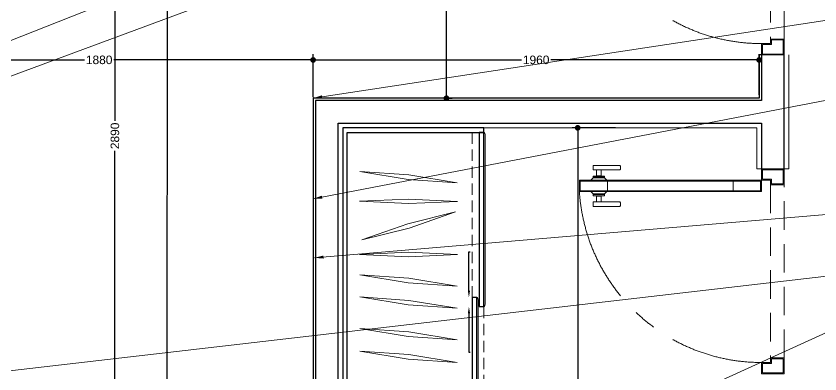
# Model space of a CAD drawing. Header units: inches. Extents: x -12478 to 399182, y -16583 to 525552.
# Drawn here: x 52217 to 55749, y -7864 to -6294 of the extents above; entities that cross this region are included whole.
import ezdxf
from ezdxf import colors
from ezdxf.entities.mleader import LeaderData, LeaderLine
from ezdxf.math import Vec2, Vec3

# ---------------------------------------------------------------- set-up
doc = ezdxf.new("R2010")
doc.units = ezdxf.units.IN
doc.header["$LTSCALE"] = 1000
doc.header["$MEASUREMENT"] = 0
for name, pattern in [('ACAD_ISO04W100', [30, 24, -3, 0, -3]), ('CENTER', [2, 1.25, -0.25, 0.25, -0.25]), ('HIDDEN', [0.375, 0.25, -0.125]), ('HIDDEN2', [0.1875, 0.125, -0.0625])]:
    doc.linetypes.add(name, pattern=pattern)
for name, color, linetype in [('8', 8, 'Continuous'), ('A-WALL', 7, 'Continuous'), ('Layer1', 1, 'Continuous'), ('WOOD 01', 34, 'Continuous')]:
    doc.layers.add(name, color=color, linetype=linetype)
for name, color, linetype, lineweight in [('A-DOOR', 134, 'Continuous', 18), ('A-WALL-TILE', 8, 'Continuous', 9), ('Built-in', 253, 'HIDDEN', 0), ('CQ Furniture', 190, 'Continuous', 0), ('Glass-Mirror', 4, 'Continuous', 0), ('ID-NOTES', 3, 'Continuous', 0), ('WOOD-HID', 8, 'HIDDEN', 18)]:
    doc.layers.add(name, color=color, linetype=linetype, lineweight=lineweight)
doc.styles.get("Standard").update_dxf_attribs({"font": 'arial.ttf'})
doc.styles.add('ZZ-Dim All', font='romans.shx', dxfattribs={"width": 0.8})
doc.dimstyles.new('chester 25', dxfattribs={"dimscale": 0.25, "dimtxt": 150, "dimasz": 100, "dimexe": 100, "dimexo": 20, "dimgap": 40, "dimtad": 0, "dimdec": 0, "dimzin": 0, "dimdsep": 46, "dimtxsty": 'Standard', "dimblk": 'DOT', "dimcen": 100, "dimclrd": 1, "dimclre": 1, "dimclrt": 3, "dimadec": 0, "dimazin": 0, "dimtfac": 1, "dimtdec": 0, "dimtofl": 0, "dimtmove": 0, "dimatfit": 3, "dimfxl": 1, "dimtolj": 1, "dimtzin": 0, "dimlwd": -1, "dimarcsym": 0})
doc.dimstyles.new('DIM 0200', dxfattribs={"dimscale": 200, "dimtxt": 1, "dimasz": 0.8, "dimexe": 0.5, "dimexo": 1, "dimgap": 0.4, "dimtad": 1, "dimdec": 0, "dimrnd": 10, "dimdsep": 46, "dimtxsty": 'ZZ-Dim All', "dimblk1": 'ARCHTICK', "dimblk2": 'ARCHTICK', "dimsah": 1, "dimcen": 1, "dimdle": 0.5, "dimclrd": 256, "dimclre": 256, "dimclrt": 256, "dimadec": 0, "dimazin": 2, "dimtfac": 1, "dimtdec": 0, "dimtix": 1, "dimtmove": 2, "dimatfit": 2, "dimfxl": 1, "dimfxlon": 1, "dimtolj": 1, "dimtzin": 0, "dimlwd": -1, "dimlwe": -1, "dimarcsym": 0})

# ---------------------------------------------------------------- blocks, each defined once
blk = doc.blocks.new('*U120')
for p, q in [((350, 1000), (350, 200)), ((400, 1000), (350, 1000)), ((350, 1000), (400, 1000)), ((354, 996), (354, 204)), ((354, 996), (396, 996)), ((396, 204), (396, 996)), ((400, 200), (400, 1000)), ((400, 1000), (400, 1000)), ((354, 876), (396, 876)), ((350, 200), (400, 200))]:
    blk.add_line(p, q)
at = {"color": 253, "linetype": 'HIDDEN2'}
for p, q in [((380, 160), (-380, 160)), ((-380, 100), (380, 100))]:
    blk.add_line(p, q, dxfattribs=at)
at = {"flags": 128}
for points in [[(396, 876), (354, 876), (354, 996), (396, 996)], [(396, 204), (354, 204), (354, 324), (396, 324)]]:
    blk.add_lwpolyline(points, close=True, dxfattribs=at)
for points in [[(305, 936), (305, 824, -0.414214), (301, 820), (289, 820, -0.414214), (285, 824), (285, 936, -0.414214), (289, 940), (301, 940, -0.414214)], [(445, 936), (445, 824, 0.414214), (449, 820), (461, 820, 0.414214), (465, 824), (465, 936, 0.414214), (461, 940), (449, 940, 0.414214)]]:
    blk.add_lwpolyline(points, format="xyb", close=True)
for points in [[(330.7, 925), (305, 925), (305, 905), (330.7, 905)], [(337, 940), (332, 940), (332, 890), (337, 890)], [(350, 950), (350, 880), (340, 890), (340, 940)], [(400, 950), (400, 880), (410, 890), (410, 940)], [(413, 940), (418, 940), (418, 890), (413, 890)], [(419.3, 925), (445, 925), (445, 905), (419.3, 905)], [(-450, 200), (-400, 200), (-400, 160), (-380, 160), (-380, 100), (-450, 100)], [(-446, 196), (-404, 196), (-404, 156), (-384, 156), (-384, 104), (-446, 104)], [(450, 200), (400, 200), (400, 160), (380, 160), (380, 100), (450, 100)], [(446, 196), (404, 196), (404, 156), (384, 156), (384, 104), (446, 104)]]:
    blk.add_lwpolyline(points, close=True)
at = {"linetype": 'CENTER', "ltscale": 0.4}
blk.add_arc((402.3, 199.4), 802.3, 93.7386, 179.9566, dxfattribs=at)
blk = doc.blocks.new('_Dot')
at = {"color": 0, "linetype": 'ByBlock', "lineweight": -2}
blk.add_line((-0.5, 0), (-1, 0), dxfattribs=at)
at = {"color": 0, "linetype": 'ByBlock', "const_width": 0.5}
blk.add_lwpolyline([(-0.25, 0, 1), (0.25, 0, 1)], format="xyb", close=True, dxfattribs=at)
blk = doc.blocks.new('*D583')
at = {"layer": '8', "color": 1, "lineweight": -2, "transparency": 16777216}
for p, q in [((54102.6, -5374.4), (54082.6, -5374.4)), ((54111.7, -6654), (54132.6, -6654))]:
    blk.add_line(p, q, dxfattribs=at)
at = {"layer": '8', "color": 1, "transparency": 16777216}
for p, q in [((54107.6, -5399.4), (54107.6, -5950.1)), ((54107.6, -6629), (54107.6, -6078.4))]:
    blk.add_line(p, q, dxfattribs=at)
at = {"layer": 'Defpoints', "color": 0, "transparency": 16777216}
for p in [(54107.6, -5374.4, 0), (54107.6, -5374.4), (54106.7, -6654, 0)]:
    blk.add_point(p, dxfattribs=at)
at = {"layer": '8', "color": 1, "transparency": 16777216, "xscale": 25, "yscale": 25, "zscale": 25}
for p, rotation in [((54107.6, -5374.4), 90), ((54107.6, -6654), 270)]:
    blk.add_blockref('_Dot', p, dxfattribs=dict(at, rotation=rotation))
at = {"layer": '8', "color": 3, "transparency": 16777216, "insert": (54107.6, -6014.2), "char_height": 37.5, "attachment_point": 5, "rotation": 90}
blk.add_mtext('\\A1;1280', dxfattribs=at)
blk = doc.blocks.new('*D584')
at = {"layer": '8', "color": 1, "lineweight": -2, "transparency": 16777216}
for p, q in [((51641.7, -6481), (51641.7, -6461)), ((53521.7, -6481), (53521.7, -6461))]:
    blk.add_line(p, q, dxfattribs=at)
at = {"layer": '8', "color": 1, "transparency": 16777216}
for p, q in [((51666.7, -6486), (52517.5, -6486)), ((53496.7, -6486), (52645.9, -6486))]:
    blk.add_line(p, q, dxfattribs=at)
at = {"layer": 'Defpoints', "color": 0, "transparency": 16777216}
for p in [(51641.7, -6486, 0), (51641.7, -6486), (53521.7, -6486)]:
    blk.add_point(p, dxfattribs=at)
at = {"layer": '8', "color": 1, "transparency": 16777216, "xscale": 25, "yscale": 25, "zscale": 25, "rotation": 180}
blk.add_blockref('_Dot', (51641.7, -6486), dxfattribs=at)
at = {"layer": '8', "color": 1, "transparency": 16777216, "xscale": 25, "yscale": 25, "zscale": 25}
blk.add_blockref('_Dot', (53521.7, -6486), dxfattribs=at)
at = {"layer": '8', "color": 3, "transparency": 16777216, "insert": (52581.7, -6486), "char_height": 37.5, "attachment_point": 5}
blk.add_mtext('\\A1;1880', dxfattribs=at)
blk = doc.blocks.new('*D585')
at = {"layer": '8', "color": 1, "lineweight": -2, "transparency": 16777216}
for p, q in [((52084.6, -5374.5), (52676.1, -5374.5)), ((52069.6, -8264.4), (52676.1, -8264.4))]:
    blk.add_line(p, q, dxfattribs=at)
at = {"layer": '8', "color": 1, "transparency": 16777216}
for p, q in [((52651.1, -5399.5), (52651.1, -6753.2)), ((52651.1, -8239.4), (52651.1, -6885.7))]:
    blk.add_line(p, q, dxfattribs=at)
at = {"layer": 'Defpoints', "color": 0, "transparency": 16777216}
for p in [(52079.6, -5374.5, 0), (52651.1, -5374.5), (52064.6, -8264.4)]:
    blk.add_point(p, dxfattribs=at)
at = {"layer": '8', "color": 1, "transparency": 16777216, "xscale": 25, "yscale": 25, "zscale": 25}
for p, rotation in [((52651.1, -5374.5), 90), ((52651.1, -8264.4), 270)]:
    blk.add_blockref('_Dot', p, dxfattribs=dict(at, rotation=rotation))
at = {"layer": '8', "color": 3, "transparency": 16777216, "insert": (52651.1, -6819.4), "char_height": 37.5, "attachment_point": 5, "rotation": 90}
blk.add_mtext('\\A1;2890', dxfattribs=at)
blk = doc.blocks.new('*D586')
at = {"layer": '8', "color": 1, "lineweight": -2, "transparency": 16777216}
for p, q in [((53521.7, -6649), (53521.7, -6461)), ((55481.7, -6639), (55481.7, -6461))]:
    blk.add_line(p, q, dxfattribs=at)
at = {"layer": '8', "color": 1, "transparency": 16777216}
for p, q in [((53546.7, -6486), (54437.5, -6486)), ((55456.7, -6486), (54565.9, -6486))]:
    blk.add_line(p, q, dxfattribs=at)
at = {"layer": 'Defpoints', "color": 0, "transparency": 16777216}
for p in [(55481.7, -6486), (53521.7, -6654, 0), (55481.7, -6644, 0)]:
    blk.add_point(p, dxfattribs=at)
at = {"layer": '8', "color": 1, "transparency": 16777216, "xscale": 25, "yscale": 25, "zscale": 25, "rotation": 180}
blk.add_blockref('_Dot', (53521.7, -6486), dxfattribs=at)
at = {"layer": '8', "color": 1, "transparency": 16777216, "xscale": 25, "yscale": 25, "zscale": 25}
blk.add_blockref('_Dot', (55481.7, -6486), dxfattribs=at)
at = {"layer": '8', "color": 3, "transparency": 16777216, "insert": (54501.7, -6486), "char_height": 37.5, "attachment_point": 5}
blk.add_mtext('\\A1;1960', dxfattribs=at)
blk = doc.blocks.new('_ARCHTICK')
at = {"color": 0, "linetype": 'ByBlock', "const_width": 0.15}
blk.add_lwpolyline([(-0.5, -0.5), (0.5, 0.5)], dxfattribs=at)
blk = doc.blocks.new('*D710')
at = {"layer": '8', "color": 1, "lineweight": -2, "transparency": 16777216}
for p, q in [((54849.8, -6784), (54659.3, -6784)), ((54849.8, -9844.4), (54659.3, -9844.4))]:
    blk.add_line(p, q, dxfattribs=at)
at = {"layer": '8', "color": 1, "transparency": 16777216}
for p, q in [((54684.3, -6809), (54684.3, -8248.3)), ((54684.3, -9819.4), (54684.3, -8380.2))]:
    blk.add_line(p, q, dxfattribs=at)
at = {"layer": 'Defpoints', "color": 0, "transparency": 16777216}
for p in [(54684.3, -6784), (54854.8, -6784, 0), (54854.8, -9844.4, 0)]:
    blk.add_point(p, dxfattribs=at)
at = {"layer": '8', "color": 1, "transparency": 16777216, "xscale": 25, "yscale": 25, "zscale": 25}
for p, rotation in [((54684.3, -6784), 90), ((54684.3, -9844.4), 270)]:
    blk.add_blockref('_Dot', p, dxfattribs=dict(at, rotation=rotation))
at = {"layer": '8', "color": 3, "transparency": 16777216, "insert": (54684.3, -8314.2), "char_height": 37.5, "attachment_point": 5, "rotation": 90}
blk.add_mtext('\\A1;3060', dxfattribs=at)

msp = doc.modelspace()

# ---------------------------------------------------------------- linework, layer by layer
at = {"layer": 'A-WALL'}
for p, q in [((55591.6, -6964, 0), (55591.7, -6464.4, 0)), ((55591.7, -6464.4, 0), (55591.7, -6464.4, 0)), ((53631.7, -9864.4, 0), (53631.7, -6764, 0)), ((53631.7, -6764, 0), (55491.6, -6764, 0)), ((55491.6, -6764, 0), (55491.6, -6964, 0)), ((55491.6, -6964, 0), (55591.6, -6964, 0)), ((55591.6, -6964, 0), (55591.6, -6964, 0))]:
    msp.add_line(p, q, dxfattribs=at)
at = {"layer": 'A-WALL', "color": 8, "elevation": 0}
msp.add_lwpolyline([(55491.7, -6464.4), (55481.7, -6464.4), (55481.7, -6654), (53521.7, -6654), (53521.7, -9854.5), (52226.7, -9854.5), (52226.7, -8264.4), (51076.7, -8264.5), (51076.6, -5374.5), (55481.6, -5374.4), (55481.7, -5564.4), (55491.7, -5564.4)], dxfattribs=at)
at = {"layer": 'A-WALL', "elevation": 0}
msp.add_lwpolyline([(55591.7, -6464.4), (55491.7, -6464.4), (55491.7, -6664), (53531.7, -6664), (53531.7, -9864.5), (52216.7, -9864.5), (52216.7, -8274.4)], dxfattribs=at)
at = {"layer": 'A-WALL-TILE', "lineweight": 0}
for p, q in [((55611.7, -6964, 0), (55611.7, -6464.4, 0)), ((53651.7, -9844.4, 0), (53651.7, -6784, 0)), ((53651.7, -6784, 0), (55471.6, -6784, 0)), ((55471.6, -6784, 0), (55471.7, -6964, 0)), ((55471.7, -6964, 0), (55611.7, -6964, 0))]:
    msp.add_line(p, q, dxfattribs=at)
at = {"layer": 'CQ Furniture', "lineweight": 0, "elevation": 0}
for points in [[(53727.1, -6976), (53939.3, -7010.7), (54154, -7025.5), (53941.8, -6990.8), (53727.1, -6976)], [(53725.9, -7106.1), (53940.7, -7116.8), (54155.7, -7107.4), (53940.9, -7096.8), (53725.9, -7106.1)], [(53735.3, -7276.3), (53943.9, -7224.1), (54146.9, -7152.6), (53938.3, -7204.9), (53735.3, -7276.3)], [(53725.9, -7340.2), (53940.7, -7350.1), (54155.7, -7340.1), (53940.9, -7330.1), (53725.9, -7340.2)], [(53727.1, -7429.1), (53939.3, -7463.8), (54154, -7478.7), (53941.8, -7444), (53727.1, -7429.1)], [(53727.1, -7526.3), (53939.3, -7561), (54154, -7575.9), (53941.8, -7541.2), (53727.1, -7526.3)], [(53727.1, -7665), (53939.3, -7699.7), (54154, -7714.5), (53941.8, -7679.8), (53727.1, -7665)], [(53727.1, -7764), (53939.3, -7798.7), (54154, -7813.6), (53941.8, -7778.9), (53727.1, -7764)]]:
    msp.add_lwpolyline(points, dxfattribs=at)
at = {"layer": 'Glass-Mirror', "lineweight": 0, "elevation": 0}
for points in [[(54277.7, -6814), (54277.7, -7558.7), (54274.7, -7568.7), (54271.7, -7568.7), (54271.7, -6804), (54274.7, -6804)], [(54247.2, -7538.7), (54247.2, -8283.3), (54244.2, -8293.3), (54241.2, -8293.3), (54241.2, -7528.7), (54244.2, -7528.7)]]:
    msp.add_lwpolyline(points, close=True, dxfattribs=at)
at = {"layer": 'Layer1', "linetype": 'ACAD_ISO04W100', "ltscale": 10}
msp.add_line((52878.5, -11093.5, 0), (52882.4, -4186.8, 0), dxfattribs=at)
at = {"layer": 'WOOD 01', "elevation": 0}
msp.add_lwpolyline([(53671.7, -6804), (54271.7, -6804), (54271.7, -6784), (53651.7, -6784), (53651.7, -8313.3), (54271.7, -8313.3), (54271.7, -8293.3), (53671.7, -8293.3), (53671.7, -6804)], dxfattribs=at)
for points in [[(54271.7, -6804), (54251.7, -6804), (54251.7, -7568.7), (54271.7, -7568.7)], [(54241.2, -7528.7), (54221.2, -7528.7), (54221.2, -8293.3), (54241.2, -8293.3)]]:
    msp.add_lwpolyline(points, close=True, dxfattribs=at)
at = {"layer": 'WOOD-HID', "linetype": 'HIDDEN2', "ltscale": 0.4}
for p, q in [((54221.2, -7528.7, 0), (54221.2, -6804, 0)), ((54271.7, -7568.7, 0), (54271.7, -8293.3, 0))]:
    msp.add_line(p, q, dxfattribs=at)

# ---------------------------------------------------------------- block references
at = {"layer": 'A-DOOR', "rotation": 89.99957671700905}
for p in [(55691.7, -6014.4, 0), (55691.7, -7414, 0)]:
    msp.add_blockref('*U120', p, dxfattribs=at)

# ---------------------------------------------------------------- dimensions: what is measured, and where the dimension line sits
at = {"layer": '8', "color": 2}
for base, p1, p2, picture, middle in [((52651.1, -5374.5), (52064.6, -8264.4), (52079.6, -5374.5, 0), '*D585', (52651.1, -6819.4)), ((54107.6, -5374.4), (54106.7, -6654, 0), (54107.6, -5374.4, 0), '*D583', (54107.6, -6014.2)), ((54684.3, -6784), (54854.8, -9844.4, 0), (54854.8, -6784, 0), '*D710', (54684.3, -8314.2))]:
    dim = msp.add_linear_dim(base=base, p1=p1, p2=p2, angle=90, dimstyle='chester 25', dxfattribs=at)
    dim.commit()
    dim.dimension.update_dxf_attribs({"geometry": picture, "text_midpoint": middle})
for base, p1, p2, picture, middle in [((51641.7, -6486), (53521.7, -6486), (51641.7, -6486, 0), '*D584', (52581.7, -6486)), ((55481.7, -6486), (53521.7, -6654, 0), (55481.7, -6644, 0), '*D586', (54501.7, -6486))]:
    dim = msp.add_linear_dim(base=base, p1=p1, p2=p2, dimstyle='chester 25', dxfattribs=at)
    dim.commit()
    dim.dimension.update_dxf_attribs({"geometry": picture, "text_midpoint": middle})

# ---------------------------------------------------------------- leaders
at = {"layer": 'Built-in', "linetype": 'HIDDEN2', "ltscale": 0.4}
ml = msp.add_multileader_mtext('Standard', dxfattribs=at)
ml.set_content('', color=3)
ml.set_leader_properties(color=1)
ml.build(insert=Vec2(0, 0))
ml.multileader.update_dxf_attribs({"dogleg_length": 5, "arrow_head_size": 30})
ctx = ml.context
ctx.base_point, ctx.char_height, ctx.arrow_head_size, ctx.landing_gap_size, ctx.plane_origin = Vec3(54211.4, -7328, 0), 5, 30, 1, Vec3(54206.4, -7528.7, 0)
notes = []
notes.append((ctx, [(0, (1, 1, 0), (54206.4, -7328, 0), (1, 0), 5, [(0, [(54206.4, -7528.7, 0)], 0, [])])]))
ctx.mtext.insert, ctx.mtext.flow_direction = Vec3(54212.4, -7325.5, 0), 5
ml = msp.add_multileader_mtext('Standard', dxfattribs=at)
ml.set_content('', color=3)
ml.set_leader_properties(color=1)
ml.build(insert=Vec2(0, 0))
ml.multileader.update_dxf_attribs({"dogleg_length": 5, "arrow_head_size": 30})
ctx = ml.context
ctx.base_point, ctx.char_height, ctx.arrow_head_size, ctx.landing_gap_size, ctx.plane_origin = Vec3(54211.4, -7769.3, 0), 5, 30, 1, Vec3(54206.4, -7568.7, 0)
notes.append((ctx, [(0, (1, 1, 0), (54206.4, -7769.3, 0), (1, 0), 5, [(0, [(54206.4, -7568.7, 0)], 0, [])])]))
ctx.mtext.insert, ctx.mtext.flow_direction = Vec3(54212.4, -7766.8, 0), 5
at = {"layer": 'ID-NOTES'}
for points in [[(51167.7, -6804.5, -751.7), (54269.5, -5581.8, -751.7), (56833.3, -5581.8, -751.7)], [(51483.6, -6819.6, -751.7), (54255.9, -5793.9, -751.7), (56831.3, -5793.9, -751.7)], [(53521.7, -6654), (55890.9, -6294.4), (56833.6, -6294.4)], [(53521.7, -7095.9), (55779.6, -6662.4), (56804.1, -6662.4)], [(53527.6, -7354.6), (56071.4, -7138.7), (56801.1, -7138.7)], [(51538.7, -7925.4, -751.7), (55902.1, -7421, -751.7), (56800.4, -7421, -751.7)], [(52322.3, -9250.3), (55857.8, -7646.1), (56800.5, -7646.1)], [(53386, -9309), (55849.9, -7858.7), (56792.5, -7858.7)]]:
    msp.add_leader(points, dimstyle='DIM 0200', override={"dimasz": 0.2, "dimtad": 0, "dimclrd": 8}, dxfattribs=at)
for ctx, leaders in notes:
    for number, flags, end, landing, length, lines in leaders:
        leader = LeaderData()
        leader.index, (leader.has_last_leader_line, leader.has_dogleg_vector, leader.attachment_direction) = number, flags
        leader.last_leader_point, leader.dogleg_vector, leader.dogleg_length = Vec3(end), Vec3(landing), length
        for number, points, colour, breaks in lines:
            line = LeaderLine()
            line.index, line.vertices, line.color, line.breaks = number, Vec3.list(points), colors.encode_raw_color(colour), breaks
            leader.lines.append(line)
        ctx.leaders.append(leader)

doc.saveas('drawing.dxf')
